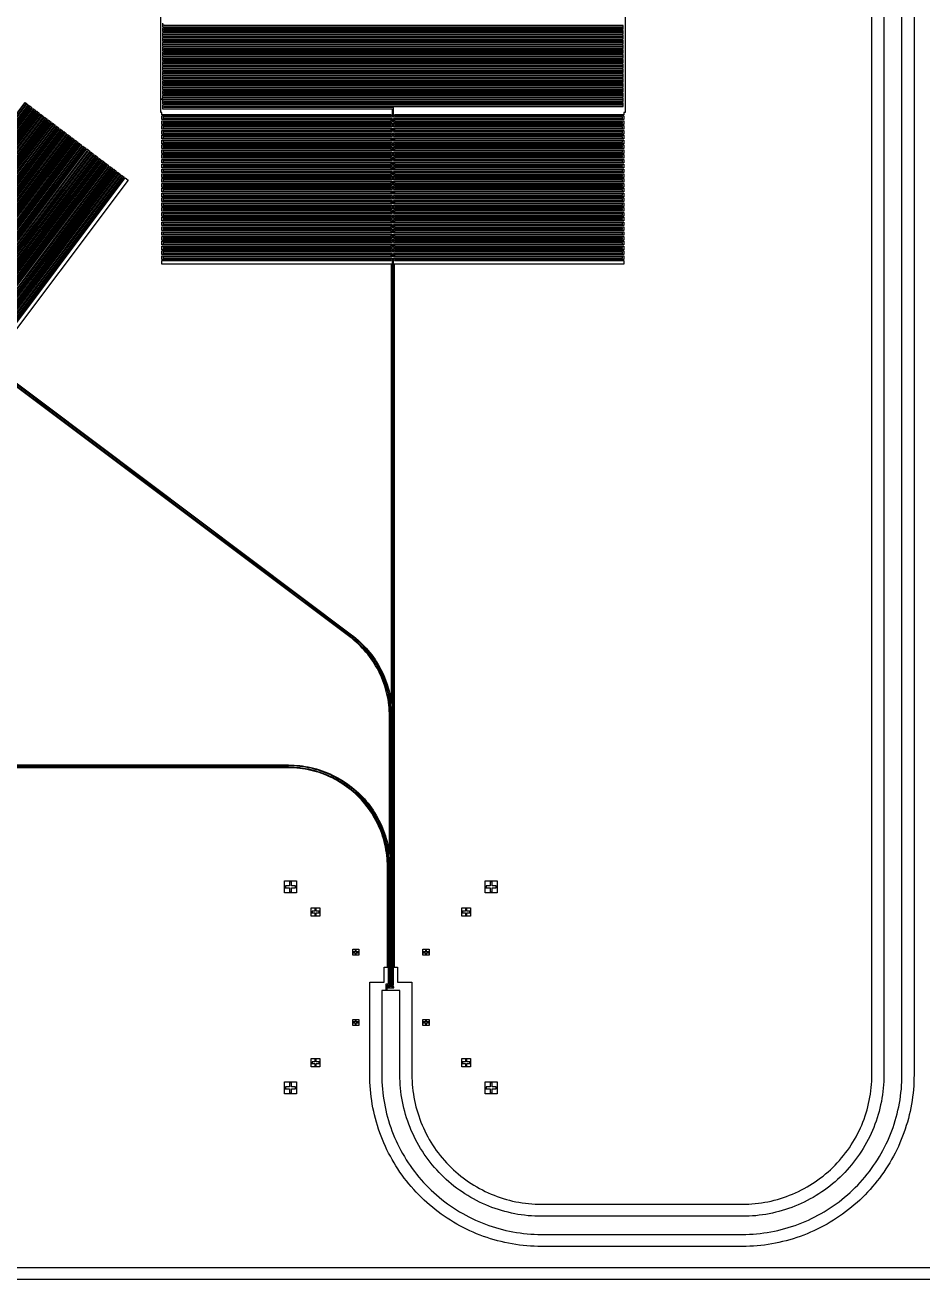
# Model space of a CAD drawing. Extents: x -2500 to 2500, y -2500 to 2500.
# Drawn here: x -914 to -21, y 16 to 1258 of the extents above; entities that cross this region are included whole.
import ezdxf

# ---------------------------------------------------------------- set-up
doc = ezdxf.new("R2010")
doc.units = 0
doc.layers.add('L0D0', color=1, linetype='CONTINUOUS')

msp = doc.modelspace()

# ---------------------------------------------------------------- linework, layer by layer
at = {"layer": 'L0D0'}
for points in [[(-29, 1650), (-29, 213), (-29.04, 209.321), (-29.158, 205.643), (-29.356, 201.969), (-29.633, 198.3), (-29.989, 194.638), (-30.423, 190.984), (-30.936, 187.341), (-31.527, 183.709), (-32.197, 180.091), (-32.944, 176.488), (-33.768, 172.902), (-34.669, 169.335), (-35.647, 165.787), (-36.701, 162.262), (-37.83, 158.76), (-39.035, 155.284), (-40.314, 151.834), (-41.667, 148.412), (-43.093, 145.02), (-44.592, 141.66), (-46.163, 138.333), (-47.805, 135.04), (-49.518, 131.783), (-51.3, 128.564), (-53.151, 125.384), (-55.071, 122.245), (-57.057, 119.148), (-59.109, 116.094), (-61.227, 113.085), (-63.409, 110.122), (-65.654, 107.207), (-67.961, 104.341), (-70.33, 101.525), (-72.758, 98.761), (-75.246, 96.05), (-77.791, 93.393), (-80.393, 90.791), (-83.05, 88.246), (-85.761, 85.758), (-88.525, 83.33), (-91.341, 80.961), (-94.207, 78.654), (-97.122, 76.409), (-100.085, 74.227), (-103.094, 72.109), (-106.148, 70.057), (-109.245, 68.071), (-112.384, 66.151), (-115.564, 64.3), (-118.783, 62.518), (-122.04, 60.805), (-125.333, 59.163), (-128.66, 57.592), (-132.02, 56.093), (-135.412, 54.667), (-138.834, 53.314), (-142.284, 52.035), (-145.76, 50.83), (-149.262, 49.701), (-152.787, 48.647), (-156.335, 47.669), (-159.902, 46.768), (-163.488, 45.944), (-167.091, 45.197), (-170.709, 44.527), (-174.341, 43.936), (-177.984, 43.423), (-181.638, 42.989), (-185.3, 42.633), (-188.969, 42.356), (-192.643, 42.158), (-196.321, 42.04), (-200, 42), (-400, 42), (-403.679, 42.04), (-407.357, 42.158), (-411.031, 42.356), (-414.7, 42.633), (-418.362, 42.989), (-422.016, 43.423), (-425.659, 43.936), (-429.291, 44.527), (-432.909, 45.197), (-436.512, 45.944), (-440.098, 46.768), (-443.665, 47.669), (-447.213, 48.647), (-450.738, 49.701), (-454.24, 50.83), (-457.716, 52.035), (-461.166, 53.314), (-464.588, 54.667), (-467.98, 56.093), (-471.34, 57.592), (-474.667, 59.163), (-477.96, 60.805), (-481.217, 62.518), (-484.436, 64.3), (-487.616, 66.151), (-490.755, 68.071), (-493.852, 70.057), (-496.906, 72.109), (-499.915, 74.227), (-502.878, 76.409), (-505.793, 78.654), (-508.659, 80.961), (-511.475, 83.33), (-514.239, 85.758), (-516.95, 88.246), (-519.607, 90.791), (-522.209, 93.393), (-524.754, 96.05), (-527.242, 98.761), (-529.67, 101.525), (-532.039, 104.341), (-534.346, 107.207), (-536.591, 110.122), (-538.773, 113.085), (-540.891, 116.094), (-542.943, 119.148), (-544.929, 122.245), (-546.849, 125.384), (-548.7, 128.564), (-550.482, 131.783), (-552.195, 135.04), (-553.837, 138.333), (-555.408, 141.66), (-556.907, 145.02), (-558.333, 148.412), (-559.686, 151.834), (-560.965, 155.284), (-562.17, 158.76), (-563.299, 162.262), (-564.353, 165.787), (-565.331, 169.335), (-566.232, 172.902), (-567.056, 176.488), (-567.803, 180.091), (-568.473, 183.709), (-569.064, 187.341), (-569.577, 190.984), (-570.011, 194.638), (-570.367, 198.3), (-570.644, 201.969), (-570.842, 205.643), (-570.96, 209.321), (-571, 213), (-571, 305), (-556.6, 305), (-556.6, 320), (-553.4, 320), (-553.4, 420), (-553.44, 422.816), (-553.561, 425.629), (-553.762, 428.438), (-554.043, 431.24), (-554.404, 434.032), (-554.844, 436.813), (-555.364, 439.581), (-555.962, 442.333), (-556.639, 445.066), (-557.394, 447.779), (-558.226, 450.469), (-559.134, 453.134), (-560.118, 455.773), (-561.177, 458.382), (-562.31, 460.96), (-563.517, 463.504), (-564.795, 466.013), (-566.144, 468.485), (-567.564, 470.917), (-569.052, 473.307), (-570.608, 475.654), (-572.231, 477.956), (-573.918, 480.21), (-575.67, 482.415), (-577.483, 484.569), (-579.357, 486.671), (-581.291, 488.718), (-583.282, 490.709), (-585.329, 492.643), (-587.431, 494.517), (-589.585, 496.33), (-591.79, 498.082), (-594.044, 499.769), (-596.346, 501.392), (-598.693, 502.948), (-601.083, 504.436), (-603.515, 505.856), (-605.987, 507.205), (-608.496, 508.483), (-611.04, 509.69), (-613.618, 510.823), (-616.227, 511.882), (-618.866, 512.866), (-621.531, 513.774), (-624.221, 514.606), (-626.934, 515.361), (-629.667, 516.038), (-632.419, 516.636), (-635.187, 517.156), (-637.968, 517.596), (-640.76, 517.957), (-643.562, 518.238), (-646.371, 518.439), (-649.184, 518.56), (-652, 518.6), (-1152, 518.6)], [(-59, 1650), (-59, 213), (-59.04, 209.645), (-59.16, 206.291), (-59.359, 202.941), (-59.638, 199.597), (-59.997, 196.261), (-60.435, 192.934), (-60.952, 189.618), (-61.548, 186.316), (-62.222, 183.028), (-62.975, 179.758), (-63.804, 176.507), (-64.711, 173.276), (-65.695, 170.067), (-66.755, 166.883), (-67.89, 163.726), (-69.1, 160.596), (-70.384, 157.495), (-71.742, 154.426), (-73.172, 151.391), (-74.674, 148.39), (-76.247, 145.426), (-77.89, 142.5), (-79.603, 139.614), (-81.383, 136.77), (-83.231, 133.968), (-85.145, 131.212), (-87.124, 128.502), (-89.167, 125.84), (-91.272, 123.227), (-93.439, 120.665), (-95.667, 118.155), (-97.954, 115.699), (-100.298, 113.298), (-102.699, 110.954), (-105.155, 108.667), (-107.665, 106.439), (-110.227, 104.272), (-112.84, 102.167), (-115.502, 100.124), (-118.212, 98.145), (-120.968, 96.231), (-123.77, 94.383), (-126.614, 92.603), (-129.5, 90.89), (-132.426, 89.247), (-135.39, 87.674), (-138.391, 86.172), (-141.426, 84.742), (-144.495, 83.384), (-147.596, 82.1), (-150.726, 80.89), (-153.883, 79.755), (-157.067, 78.695), (-160.276, 77.711), (-163.507, 76.804), (-166.758, 75.975), (-170.028, 75.222), (-173.316, 74.548), (-176.618, 73.952), (-179.934, 73.435), (-183.261, 72.997), (-186.597, 72.638), (-189.941, 72.359), (-193.291, 72.16), (-196.645, 72.04), (-200, 72), (-400, 72), (-403.355, 72.04), (-406.709, 72.16), (-410.059, 72.359), (-413.403, 72.638), (-416.739, 72.997), (-420.066, 73.435), (-423.382, 73.952), (-426.684, 74.548), (-429.972, 75.222), (-433.242, 75.975), (-436.493, 76.804), (-439.724, 77.711), (-442.933, 78.695), (-446.117, 79.755), (-449.274, 80.89), (-452.404, 82.1), (-455.505, 83.384), (-458.574, 84.742), (-461.609, 86.172), (-464.61, 87.674), (-467.574, 89.247), (-470.5, 90.89), (-473.386, 92.603), (-476.23, 94.383), (-479.032, 96.231), (-481.788, 98.145), (-484.498, 100.124), (-487.16, 102.167), (-489.773, 104.272), (-492.335, 106.439), (-494.845, 108.667), (-497.301, 110.954), (-499.702, 113.298), (-502.046, 115.699), (-504.333, 118.155), (-506.561, 120.665), (-508.728, 123.227), (-510.833, 125.84), (-512.876, 128.502), (-514.855, 131.212), (-516.769, 133.968), (-518.617, 136.77), (-520.397, 139.614), (-522.11, 142.5), (-523.753, 145.426), (-525.326, 148.39), (-526.828, 151.391), (-528.258, 154.426), (-529.616, 157.495), (-530.9, 160.596), (-532.11, 163.726), (-533.245, 166.883), (-534.305, 170.067), (-535.289, 173.276), (-536.196, 176.507), (-537.025, 179.758), (-537.778, 183.028), (-538.452, 186.316), (-539.048, 189.618), (-539.565, 192.934), (-540.003, 196.261), (-540.362, 199.597), (-540.641, 202.941), (-540.84, 206.291), (-540.96, 209.645), (-541, 213), (-541, 297), (-559, 297), (-559, 213), (-558.96, 209.432), (-558.84, 205.866), (-558.64, 202.304), (-558.36, 198.747), (-558, 195.198), (-557.561, 191.657), (-557.042, 188.127), (-556.445, 184.609), (-555.768, 181.106), (-555.014, 177.619), (-554.181, 174.15), (-553.27, 170.7), (-552.282, 167.272), (-551.218, 163.866), (-550.077, 160.486), (-548.861, 157.131), (-547.57, 153.805), (-546.205, 150.509), (-544.766, 147.244), (-543.254, 144.012), (-541.67, 140.816), (-540.015, 137.655), (-538.289, 134.532), (-536.493, 131.449), (-534.629, 128.407), (-532.697, 125.407), (-530.698, 122.452), (-528.634, 119.542), (-526.504, 116.679), (-524.311, 113.865), (-522.056, 111.101), (-519.738, 108.388), (-517.361, 105.727), (-514.924, 103.121), (-512.43, 100.57), (-509.879, 98.076), (-507.273, 95.639), (-504.612, 93.262), (-501.899, 90.944), (-499.135, 88.689), (-496.321, 86.496), (-493.458, 84.366), (-490.548, 82.302), (-487.593, 80.303), (-484.593, 78.371), (-481.551, 76.507), (-478.468, 74.711), (-475.345, 72.985), (-472.184, 71.33), (-468.988, 69.746), (-465.756, 68.234), (-462.491, 66.795), (-459.195, 65.43), (-455.869, 64.139), (-452.514, 62.923), (-449.134, 61.782), (-445.728, 60.718), (-442.3, 59.73), (-438.85, 58.819), (-435.381, 57.986), (-431.894, 57.232), (-428.391, 56.555), (-424.873, 55.958), (-421.343, 55.439), (-417.802, 55), (-414.253, 54.64), (-410.696, 54.36), (-407.134, 54.16), (-403.568, 54.04), (-400, 54), (-200, 54), (-196.432, 54.04), (-192.866, 54.16), (-189.304, 54.36), (-185.747, 54.64), (-182.198, 55), (-178.657, 55.439), (-175.127, 55.958), (-171.609, 56.555), (-168.106, 57.232), (-164.619, 57.986), (-161.15, 58.819), (-157.7, 59.73), (-154.272, 60.718), (-150.866, 61.782), (-147.486, 62.923), (-144.131, 64.139), (-140.805, 65.43), (-137.509, 66.795), (-134.244, 68.234), (-131.012, 69.746), (-127.816, 71.33), (-124.655, 72.985), (-121.532, 74.711), (-118.449, 76.507), (-115.407, 78.371), (-112.407, 80.303), (-109.452, 82.302), (-106.542, 84.366), (-103.679, 86.496), (-100.865, 88.689), (-98.101, 90.944), (-95.388, 93.262), (-92.727, 95.639), (-90.121, 98.076), (-87.57, 100.57), (-85.076, 103.121), (-82.639, 105.727), (-80.262, 108.388), (-77.944, 111.101), (-75.689, 113.865), (-73.496, 116.679), (-71.366, 119.542), (-69.302, 122.452), (-67.303, 125.407), (-65.371, 128.407), (-63.507, 131.449), (-61.711, 134.532), (-59.985, 137.655), (-58.33, 140.816), (-56.746, 144.012), (-55.234, 147.244), (-53.795, 150.509), (-52.43, 153.805), (-51.139, 157.131), (-49.923, 160.486), (-48.782, 163.866), (-47.718, 167.272), (-46.73, 170.7), (-45.819, 174.15), (-44.986, 177.619), (-44.232, 181.106), (-43.555, 184.609), (-42.958, 188.127), (-42.439, 191.657), (-42, 195.198), (-41.64, 198.747), (-41.36, 202.304), (-41.16, 205.866), (-41.04, 209.432), (-41, 213), (-41, 1650)], [(-316.8, 1370.4), (-316.8, 1171.2), (-318, 1171.2), (-318, 1168.8), (-546.2, 1168.8), (-546.2, 1167.6), (-318, 1167.6), (-318, 1164), (-546.2, 1164), (-546.2, 1162.8), (-318, 1162.8), (-318, 1159.2), (-546.2, 1159.2), (-546.2, 1158), (-318, 1158), (-318, 1154.4), (-546.2, 1154.4), (-546.2, 1153.2), (-318, 1153.2), (-318, 1149.6), (-546.2, 1149.6), (-546.2, 1148.4), (-318, 1148.4), (-318, 1144.8), (-546.2, 1144.8), (-546.2, 1143.6), (-318, 1143.6), (-318, 1140), (-546.2, 1140), (-546.2, 1138.8), (-318, 1138.8), (-318, 1135.2), (-546.2, 1135.2), (-546.2, 1134), (-318, 1134), (-318, 1130.4), (-546.2, 1130.4), (-546.2, 1129.2), (-318, 1129.2), (-318, 1125.6), (-546.2, 1125.6), (-546.2, 1124.4), (-318, 1124.4), (-318, 1120.8), (-546.2, 1120.8), (-546.2, 1119.6), (-318, 1119.6), (-318, 1116), (-546.2, 1116), (-546.2, 1114.8), (-318, 1114.8), (-318, 1111.2), (-546.2, 1111.2), (-546.2, 1110), (-318, 1110), (-318, 1106.4), (-546.2, 1106.4), (-546.2, 1105.2), (-318, 1105.2), (-318, 1101.6), (-546.2, 1101.6), (-546.2, 1100.4), (-318, 1100.4), (-318, 1096.8), (-546.2, 1096.8), (-546.2, 1095.6), (-318, 1095.6), (-318, 1092), (-546.2, 1092), (-546.2, 1090.8), (-318, 1090.8), (-318, 1087.2), (-546.2, 1087.2), (-546.2, 1086), (-318, 1086), (-318, 1082.4), (-546.2, 1082.4), (-546.2, 1081.2), (-318, 1081.2), (-318, 1077.6), (-546.2, 1077.6), (-546.2, 1076.4), (-318, 1076.4), (-318, 1072.8), (-546.2, 1072.8), (-546.2, 1071.6), (-318, 1071.6), (-318, 1068), (-546.2, 1068), (-546.2, 1066.8), (-318, 1066.8), (-318, 1063.2), (-546.2, 1063.2), (-546.2, 1062), (-318, 1062), (-318, 1058.4), (-546.2, 1058.4), (-546.2, 1057.2), (-318, 1057.2), (-318, 1053.6), (-546.2, 1053.6), (-546.2, 1052.4), (-318, 1052.4), (-318, 1048.8), (-546.2, 1048.8), (-546.2, 1047.6), (-318, 1047.6), (-318, 1044), (-546.2, 1044), (-546.2, 1042.8), (-318, 1042.8), (-318, 1039.2), (-546.2, 1039.2), (-546.2, 1038), (-318, 1038), (-318, 1034.4), (-546.2, 1034.4), (-546.2, 1033.2), (-318, 1033.2), (-318, 1029.6), (-546.2, 1029.6), (-546.2, 1028.4), (-318, 1028.4), (-318, 1024.8), (-546.2, 1024.8), (-546.2, 1023.6), (-318, 1023.6), (-318, 1020), (-546.6, 1020), (-546.6, 320), (-543.4, 320), (-543.4, 305), (-529, 305), (-529, 213), (-528.96, 209.784), (-528.84, 206.57), (-528.639, 203.36), (-528.359, 200.156), (-527.999, 196.96), (-527.559, 193.774), (-527.04, 190.599), (-526.442, 187.439), (-525.766, 184.295), (-525.011, 181.168), (-524.179, 178.062), (-523.269, 174.977), (-522.283, 171.915), (-521.22, 168.879), (-520.083, 165.871), (-518.87, 162.892), (-517.584, 159.944), (-516.225, 157.029), (-514.793, 154.149), (-513.291, 151.305), (-511.717, 148.5), (-510.075, 145.735), (-508.363, 143.012), (-506.585, 140.332), (-504.74, 137.697), (-502.83, 135.109), (-500.856, 132.57), (-498.82, 130.08), (-496.722, 127.643), (-494.564, 125.258), (-492.347, 122.927), (-490.073, 120.653), (-487.742, 118.436), (-485.357, 116.278), (-482.92, 114.18), (-480.43, 112.144), (-477.891, 110.17), (-475.303, 108.26), (-472.668, 106.415), (-469.988, 104.637), (-467.265, 102.925), (-464.5, 101.283), (-461.695, 99.709), (-458.851, 98.207), (-455.971, 96.775), (-453.056, 95.416), (-450.108, 94.13), (-447.129, 92.917), (-444.121, 91.78), (-441.085, 90.717), (-438.023, 89.731), (-434.938, 88.821), (-431.832, 87.989), (-428.705, 87.234), (-425.561, 86.558), (-422.401, 85.96), (-419.226, 85.441), (-416.04, 85.001), (-412.844, 84.641), (-409.64, 84.361), (-406.43, 84.16), (-403.216, 84.04), (-400, 84), (-200, 84), (-196.784, 84.04), (-193.57, 84.16), (-190.36, 84.361), (-187.156, 84.641), (-183.96, 85.001), (-180.774, 85.441), (-177.599, 85.96), (-174.439, 86.558), (-171.295, 87.234), (-168.168, 87.989), (-165.062, 88.821), (-161.977, 89.731), (-158.915, 90.717), (-155.879, 91.78), (-152.871, 92.917), (-149.892, 94.13), (-146.944, 95.416), (-144.029, 96.775), (-141.149, 98.207), (-138.305, 99.709), (-135.5, 101.283), (-132.735, 102.925), (-130.012, 104.637), (-127.332, 106.415), (-124.697, 108.26), (-122.109, 110.17), (-119.57, 112.144), (-117.08, 114.18), (-114.643, 116.278), (-112.258, 118.436), (-109.927, 120.653), (-107.653, 122.927), (-105.436, 125.258), (-103.278, 127.643), (-101.18, 130.08), (-99.144, 132.57), (-97.17, 135.109), (-95.26, 137.697), (-93.415, 140.332), (-91.637, 143.012), (-89.925, 145.735), (-88.283, 148.5), (-86.709, 151.305), (-85.207, 154.149), (-83.775, 157.029), (-82.416, 159.944), (-81.13, 162.892), (-79.917, 165.871), (-78.78, 168.879), (-77.717, 171.915), (-76.731, 174.977), (-75.821, 178.062), (-74.989, 181.168), (-74.234, 184.295), (-73.558, 187.439), (-72.96, 190.599), (-72.441, 193.774), (-72.001, 196.96), (-71.641, 200.156), (-71.361, 203.36), (-71.16, 206.57), (-71.04, 209.784), (-71, 213), (-71, 1650)], [(-777.4, 1260), (-777.4, 1256.4), (-319.8, 1256.4), (-319.8, 1255.2), (-777.4, 1255.2), (-777.4, 1251.6), (-319.8, 1251.6), (-319.8, 1250.4), (-777.4, 1250.4), (-777.4, 1246.8), (-319.8, 1246.8), (-319.8, 1245.6), (-777.4, 1245.6), (-777.4, 1242), (-319.8, 1242), (-319.8, 1240.8), (-777.4, 1240.8), (-777.4, 1237.2), (-319.8, 1237.2), (-319.8, 1236), (-777.4, 1236), (-777.4, 1232.4), (-319.8, 1232.4), (-319.8, 1231.2), (-777.4, 1231.2), (-777.4, 1227.6), (-319.8, 1227.6), (-319.8, 1226.4), (-777.4, 1226.4), (-777.4, 1222.8), (-319.8, 1222.8), (-319.8, 1221.6), (-777.4, 1221.6), (-777.4, 1218), (-319.8, 1218), (-319.8, 1216.8), (-777.4, 1216.8), (-777.4, 1213.2), (-319.8, 1213.2), (-319.8, 1212), (-777.4, 1212), (-777.4, 1208.4), (-319.8, 1208.4), (-319.8, 1207.2), (-777.4, 1207.2), (-777.4, 1203.6), (-319.8, 1203.6), (-319.8, 1202.4), (-777.4, 1202.4), (-777.4, 1198.8), (-319.8, 1198.8), (-319.8, 1197.6), (-777.4, 1197.6), (-777.4, 1194), (-319.8, 1194), (-319.8, 1192.8), (-777.4, 1192.8), (-777.4, 1189.2), (-319.8, 1189.2), (-319.8, 1188), (-777.4, 1188), (-777.4, 1184.4), (-779.2, 1184.4), (-779.2, 1370.4)], [(-951.792, 923.604), (-814.458, 1105.852), (-811.583, 1103.686), (-949.157, 921.118), (-589.16, 651.12), (-586.905, 649.379), (-584.7, 647.575), (-582.546, 645.709), (-580.445, 643.784), (-578.4, 641.801), (-576.411, 639.761), (-574.48, 637.666), (-572.608, 635.517), (-570.798, 633.317), (-569.05, 631.067), (-567.367, 628.768), (-565.748, 626.423), (-564.196, 624.034), (-562.712, 621.602), (-561.296, 619.129), (-559.951, 616.617), (-558.677, 614.069), (-557.475, 611.486), (-556.346, 608.87), (-555.291, 606.223), (-554.31, 603.548), (-553.406, 600.846), (-552.577, 598.12), (-551.825, 595.371), (-551.151, 592.603), (-550.555, 589.817), (-550.038, 587.015), (-549.599, 584.2), (-549.4, 582.633), (-549.4, 1020), (-778, 1020), (-778, 1023.6), (-549.8, 1023.6), (-549.8, 1024.8), (-778, 1024.8), (-778, 1028.4), (-549.8, 1028.4), (-549.8, 1029.6), (-778, 1029.6), (-778, 1033.2), (-549.8, 1033.2), (-549.8, 1034.4), (-778, 1034.4), (-778, 1038), (-549.8, 1038), (-549.8, 1039.2), (-778, 1039.2), (-778, 1042.8), (-549.8, 1042.8), (-549.8, 1044), (-778, 1044), (-778, 1047.6), (-549.8, 1047.6), (-549.8, 1048.8), (-778, 1048.8), (-778, 1052.4), (-549.8, 1052.4), (-549.8, 1053.6), (-778, 1053.6), (-778, 1057.2), (-549.8, 1057.2), (-549.8, 1058.4), (-778, 1058.4), (-778, 1062), (-549.8, 1062), (-549.8, 1063.2), (-778, 1063.2), (-778, 1066.8), (-549.8, 1066.8), (-549.8, 1068), (-778, 1068), (-778, 1071.6), (-549.8, 1071.6), (-549.8, 1072.8), (-778, 1072.8), (-778, 1076.4), (-549.8, 1076.4), (-549.8, 1077.6), (-778, 1077.6), (-778, 1081.2), (-549.8, 1081.2), (-549.8, 1082.4), (-778, 1082.4), (-778, 1086), (-549.8, 1086), (-549.8, 1087.2), (-778, 1087.2), (-778, 1090.8), (-549.8, 1090.8), (-549.8, 1092), (-778, 1092), (-778, 1095.6), (-549.8, 1095.6), (-549.8, 1096.8), (-778, 1096.8), (-778, 1100.4), (-549.8, 1100.4), (-549.8, 1101.6), (-778, 1101.6), (-778, 1105.2), (-549.8, 1105.2), (-549.8, 1106.4), (-778, 1106.4), (-778, 1110), (-549.8, 1110), (-549.8, 1111.2), (-778, 1111.2), (-778, 1114.8), (-549.8, 1114.8), (-549.8, 1116), (-778, 1116), (-778, 1119.6), (-549.8, 1119.6), (-549.8, 1120.8), (-778, 1120.8), (-778, 1124.4), (-549.8, 1124.4), (-549.8, 1125.6), (-778, 1125.6), (-778, 1129.2), (-549.8, 1129.2), (-549.8, 1130.4), (-778, 1130.4), (-778, 1134), (-549.8, 1134), (-549.8, 1135.2), (-778, 1135.2), (-778, 1138.8), (-549.8, 1138.8), (-549.8, 1140), (-778, 1140), (-778, 1143.6), (-549.8, 1143.6), (-549.8, 1144.8), (-778, 1144.8), (-778, 1148.4), (-549.8, 1148.4), (-549.8, 1149.6), (-778, 1149.6), (-778, 1153.2), (-549.8, 1153.2), (-549.8, 1154.4), (-778, 1154.4), (-778, 1158), (-549.8, 1158), (-549.8, 1159.2), (-778, 1159.2), (-778, 1162.8), (-549.8, 1162.8), (-549.8, 1164), (-778, 1164), (-778, 1167.6), (-549.8, 1167.6), (-549.8, 1168.8), (-778, 1168.8), (-778, 1171.2), (-779.2, 1171.2), (-779.2, 1184.4), (-777.4, 1184.4), (-319.8, 1184.4), (-319.8, 1183.2), (-777.4, 1183.2), (-777.4, 1179.6), (-319.8, 1179.6), (-319.8, 1178.4), (-777.4, 1178.4), (-777.4, 1174.8), (-548.6, 1174.8), (-548.6, 1166.4), (-776.8, 1166.4), (-776.8, 1165.2), (-548.6, 1165.2), (-548.6, 1161.6), (-776.8, 1161.6), (-776.8, 1160.4), (-548.6, 1160.4), (-548.6, 1156.8), (-776.8, 1156.8), (-776.8, 1155.6), (-548.6, 1155.6), (-548.6, 1152), (-776.8, 1152), (-776.8, 1150.8), (-548.6, 1150.8), (-548.6, 1147.2), (-776.8, 1147.2), (-776.8, 1146), (-548.6, 1146), (-548.6, 1142.4), (-776.8, 1142.4), (-776.8, 1141.2), (-548.6, 1141.2), (-548.6, 1137.6), (-776.8, 1137.6), (-776.8, 1136.4), (-548.6, 1136.4), (-548.6, 1132.8), (-776.8, 1132.8), (-776.8, 1131.6), (-548.6, 1131.6), (-548.6, 1128), (-776.8, 1128), (-776.8, 1126.8), (-548.6, 1126.8), (-548.6, 1123.2), (-776.8, 1123.2), (-776.8, 1122), (-548.6, 1122), (-548.6, 1118.4), (-776.8, 1118.4), (-776.8, 1117.2), (-548.6, 1117.2), (-548.6, 1113.6), (-776.8, 1113.6), (-776.8, 1112.4), (-548.6, 1112.4), (-548.6, 1108.8), (-776.8, 1108.8), (-776.8, 1107.6), (-548.6, 1107.6), (-548.6, 1104), (-776.8, 1104), (-776.8, 1102.8), (-548.6, 1102.8), (-548.6, 1099.2), (-776.8, 1099.2), (-776.8, 1098), (-548.6, 1098), (-548.6, 1094.4), (-776.8, 1094.4), (-776.8, 1093.2), (-548.6, 1093.2), (-548.6, 1089.6), (-776.8, 1089.6), (-776.8, 1088.4), (-548.6, 1088.4), (-548.6, 1084.8), (-776.8, 1084.8), (-776.8, 1083.6), (-548.6, 1083.6), (-548.6, 1080), (-776.8, 1080), (-776.8, 1078.8), (-548.6, 1078.8), (-548.6, 1075.2), (-776.8, 1075.2), (-776.8, 1074), (-548.6, 1074), (-548.6, 1070.4), (-776.8, 1070.4), (-776.8, 1069.2), (-548.6, 1069.2), (-548.6, 1065.6), (-776.8, 1065.6), (-776.8, 1064.4), (-548.6, 1064.4), (-548.6, 1060.8), (-776.8, 1060.8), (-776.8, 1059.6), (-548.6, 1059.6), (-548.6, 1056), (-776.8, 1056), (-776.8, 1054.8), (-548.6, 1054.8), (-548.6, 1051.2), (-776.8, 1051.2), (-776.8, 1050), (-548.6, 1050), (-548.6, 1046.4), (-776.8, 1046.4), (-776.8, 1045.2), (-548.6, 1045.2), (-548.6, 1041.6), (-776.8, 1041.6), (-776.8, 1040.4), (-548.6, 1040.4), (-548.6, 1036.8), (-776.8, 1036.8), (-776.8, 1035.6), (-548.6, 1035.6), (-548.6, 1032), (-776.8, 1032), (-776.8, 1030.8), (-548.6, 1030.8), (-548.6, 1027.2), (-776.8, 1027.2), (-776.8, 1026), (-548.6, 1026), (-548.6, 302), (-547.4, 302), (-547.4, 1026), (-319.2, 1026), (-319.2, 1027.2), (-547.4, 1027.2), (-547.4, 1030.8), (-319.2, 1030.8), (-319.2, 1032), (-547.4, 1032), (-547.4, 1035.6), (-319.2, 1035.6), (-319.2, 1036.8), (-547.4, 1036.8), (-547.4, 1040.4), (-319.2, 1040.4), (-319.2, 1041.6), (-547.4, 1041.6), (-547.4, 1045.2), (-319.2, 1045.2), (-319.2, 1046.4), (-547.4, 1046.4), (-547.4, 1050), (-319.2, 1050), (-319.2, 1051.2), (-547.4, 1051.2), (-547.4, 1054.8), (-319.2, 1054.8), (-319.2, 1056), (-547.4, 1056), (-547.4, 1059.6), (-319.2, 1059.6), (-319.2, 1060.8), (-547.4, 1060.8), (-547.4, 1064.4), (-319.2, 1064.4), (-319.2, 1065.6), (-547.4, 1065.6), (-547.4, 1069.2), (-319.2, 1069.2), (-319.2, 1070.4), (-547.4, 1070.4), (-547.4, 1074), (-319.2, 1074), (-319.2, 1075.2), (-547.4, 1075.2), (-547.4, 1078.8), (-319.2, 1078.8), (-319.2, 1080), (-547.4, 1080), (-547.4, 1083.6), (-319.2, 1083.6), (-319.2, 1084.8), (-547.4, 1084.8), (-547.4, 1088.4), (-319.2, 1088.4), (-319.2, 1089.6), (-547.4, 1089.6), (-547.4, 1093.2), (-319.2, 1093.2), (-319.2, 1094.4), (-547.4, 1094.4), (-547.4, 1098), (-319.2, 1098), (-319.2, 1099.2), (-547.4, 1099.2), (-547.4, 1102.8), (-319.2, 1102.8), (-319.2, 1104), (-547.4, 1104), (-547.4, 1107.6), (-319.2, 1107.6), (-319.2, 1108.8), (-547.4, 1108.8), (-547.4, 1112.4), (-319.2, 1112.4), (-319.2, 1113.6), (-547.4, 1113.6), (-547.4, 1117.2), (-319.2, 1117.2), (-319.2, 1118.4), (-547.4, 1118.4), (-547.4, 1122), (-319.2, 1122), (-319.2, 1123.2), (-547.4, 1123.2), (-547.4, 1126.8), (-319.2, 1126.8), (-319.2, 1128), (-547.4, 1128), (-547.4, 1131.6), (-319.2, 1131.6), (-319.2, 1132.8), (-547.4, 1132.8), (-547.4, 1136.4), (-319.2, 1136.4), (-319.2, 1137.6), (-547.4, 1137.6), (-547.4, 1141.2), (-319.2, 1141.2), (-319.2, 1142.4), (-547.4, 1142.4), (-547.4, 1146), (-319.2, 1146), (-319.2, 1147.2), (-547.4, 1147.2), (-547.4, 1150.8), (-319.2, 1150.8), (-319.2, 1152), (-547.4, 1152), (-547.4, 1155.6), (-319.2, 1155.6), (-319.2, 1156.8), (-547.4, 1156.8), (-547.4, 1160.4), (-319.2, 1160.4), (-319.2, 1161.6), (-547.4, 1161.6), (-547.4, 1165.2), (-319.2, 1165.2), (-319.2, 1166.4), (-547.4, 1166.4), (-547.4, 1176), (-776.2, 1176), (-776.2, 1177.2), (-318.6, 1177.2), (-318.6, 1180.8), (-776.2, 1180.8), (-776.2, 1182), (-318.6, 1182), (-318.6, 1185.6), (-776.2, 1185.6), (-776.2, 1186.8), (-318.6, 1186.8), (-318.6, 1190.4), (-776.2, 1190.4), (-776.2, 1191.6), (-318.6, 1191.6), (-318.6, 1195.2), (-776.2, 1195.2), (-776.2, 1196.4), (-318.6, 1196.4), (-318.6, 1200), (-776.2, 1200), (-776.2, 1201.2), (-318.6, 1201.2), (-318.6, 1204.8), (-776.2, 1204.8), (-776.2, 1206), (-318.6, 1206), (-318.6, 1209.6), (-776.2, 1209.6), (-776.2, 1210.8), (-318.6, 1210.8), (-318.6, 1214.4), (-776.2, 1214.4), (-776.2, 1215.6), (-318.6, 1215.6), (-318.6, 1219.2), (-776.2, 1219.2), (-776.2, 1220.4), (-318.6, 1220.4), (-318.6, 1224), (-776.2, 1224), (-776.2, 1225.2), (-318.6, 1225.2), (-318.6, 1228.8), (-776.2, 1228.8), (-776.2, 1230), (-318.6, 1230), (-318.6, 1233.6), (-776.2, 1233.6), (-776.2, 1234.8), (-318.6, 1234.8), (-318.6, 1238.4), (-776.2, 1238.4), (-776.2, 1239.6), (-318.6, 1239.6), (-318.6, 1243.2), (-776.2, 1243.2), (-776.2, 1244.4), (-318.6, 1244.4), (-318.6, 1248), (-776.2, 1248), (-776.2, 1249.2), (-318.6, 1249.2), (-318.6, 1252.8), (-776.2, 1252.8), (-776.2, 1254), (-318.6, 1254), (-318.6, 1257.6), (-776.2, 1257.6), (-776.2, 1258.8)], [(-1051.462, 998.71), (-914.127, 1180.959), (-911.252, 1178.792), (-1048.586, 996.544)], [(-1050.267, 996.308), (-912.933, 1178.556), (-913.891, 1179.278), (-1051.225, 997.03)], [(-1047.628, 995.822), (-910.294, 1178.07), (-907.419, 1175.904), (-1044.753, 993.655)], [(-1046.434, 993.419), (-909.099, 1175.667), (-910.058, 1176.39), (-1047.392, 994.141)], [(-1043.795, 992.933), (-906.46, 1175.181), (-903.585, 1173.015), (-1040.92, 990.766)], [(-1042.6, 990.53), (-905.266, 1172.779), (-906.224, 1173.501), (-1043.558, 991.252)], [(-1039.961, 990.044), (-902.627, 1172.293), (-899.752, 1170.126), (-1037.086, 987.878)], [(-1038.767, 987.641), (-901.432, 1169.89), (-902.391, 1170.612), (-1039.725, 988.364)], [(-1036.128, 987.155), (-898.794, 1169.404), (-895.918, 1167.237), (-1033.253, 984.989)], [(-1034.933, 984.753), (-897.599, 1167.001), (-898.557, 1167.723), (-1035.892, 985.475)], [(-1032.294, 984.267), (-894.96, 1166.515), (-892.085, 1164.349), (-1029.419, 982.1)], [(-1031.1, 981.864), (-893.766, 1164.113), (-894.724, 1164.835), (-1032.058, 982.586)], [(-1028.461, 981.378), (-891.127, 1163.627), (-888.252, 1161.46), (-1025.586, 979.211)], [(-1027.266, 978.975), (-889.932, 1161.224), (-890.89, 1161.946), (-1028.225, 979.697)], [(-1024.627, 978.489), (-887.293, 1160.738), (-884.418, 1158.571), (-1021.752, 976.323)], [(-1023.433, 976.087), (-886.099, 1158.335), (-887.057, 1159.057), (-1024.391, 976.809)], [(-1020.794, 975.601), (-883.46, 1157.849), (-880.585, 1155.683), (-1017.919, 973.434)], [(-1019.599, 973.198), (-882.265, 1155.446), (-883.224, 1156.169), (-1020.558, 973.92)], [(-1016.961, 972.712), (-879.626, 1154.96), (-876.751, 1152.794), (-1014.085, 970.545)], [(-1015.766, 970.309), (-878.432, 1152.558), (-879.39, 1153.28), (-1016.724, 971.031)], [(-1013.127, 969.823), (-875.793, 1152.072), (-872.918, 1149.905), (-1010.252, 967.657)], [(-1011.933, 967.42), (-874.598, 1149.669), (-875.557, 1150.391), (-1012.891, 968.143)], [(-1009.294, 966.934), (-871.959, 1149.183), (-869.084, 1147.016), (-1006.419, 964.768)], [(-1008.099, 964.532), (-870.765, 1146.78), (-871.723, 1147.502), (-1009.057, 965.254)], [(-1005.46, 964.046), (-868.126, 1146.294), (-865.251, 1144.128), (-1002.585, 961.879)], [(-1004.266, 961.643), (-866.931, 1143.892), (-867.89, 1144.614), (-1005.224, 962.365)], [(-1001.627, 961.157), (-864.293, 1143.406), (-861.417, 1141.239), (-998.752, 958.99)], [(-1000.432, 958.754), (-863.098, 1141.003), (-864.056, 1141.725), (-1001.391, 959.476)], [(-997.793, 958.268), (-860.459, 1140.517), (-857.584, 1138.35), (-994.918, 956.102)], [(-996.599, 955.866), (-859.265, 1138.114), (-860.223, 1138.836), (-997.557, 956.588)], [(-993.96, 955.38), (-856.626, 1137.628), (-853.751, 1135.462), (-991.085, 953.213)], [(-992.765, 952.977), (-855.431, 1135.225), (-856.389, 1135.948), (-993.724, 953.699)], [(-990.126, 952.491), (-852.792, 1134.739), (-849.917, 1132.573), (-987.251, 950.324)], [(-988.932, 950.088), (-851.598, 1132.337), (-852.556, 1133.059), (-989.89, 950.81)], [(-986.293, 949.602), (-848.959, 1131.851), (-846.084, 1129.684), (-983.418, 947.436)], [(-985.098, 947.199), (-847.764, 1129.448), (-848.723, 1130.17), (-986.057, 947.922)], [(-982.459, 946.713), (-845.125, 1128.962), (-842.25, 1126.796), (-979.584, 944.547)], [(-981.265, 944.311), (-843.931, 1126.559), (-844.889, 1127.281), (-982.223, 945.033)], [(-978.626, 943.825), (-841.292, 1126.073), (-838.417, 1123.907), (-975.751, 941.658)], [(-977.431, 941.422), (-840.097, 1123.671), (-841.056, 1124.393), (-978.39, 942.144)], [(-974.793, 940.936), (-837.458, 1123.185), (-834.583, 1121.018), (-971.917, 938.769)], [(-973.598, 938.533), (-836.264, 1120.782), (-837.222, 1121.504), (-974.556, 939.255)], [(-970.959, 938.047), (-833.625, 1120.296), (-830.75, 1118.129), (-968.084, 935.881)], [(-969.765, 935.645), (-832.43, 1117.893), (-833.389, 1118.615), (-970.723, 936.367)], [(-967.126, 935.159), (-829.791, 1117.407), (-826.916, 1115.241), (-964.251, 932.992)], [(-965.931, 932.756), (-828.597, 1115.004), (-829.555, 1115.727), (-966.889, 933.478)], [(-963.292, 932.27), (-825.958, 1114.518), (-823.083, 1112.352), (-960.417, 930.103)], [(-962.098, 929.867), (-824.763, 1112.116), (-825.722, 1112.838), (-963.056, 930.589)], [(-959.459, 929.381), (-822.125, 1111.63), (-819.249, 1109.463), (-956.584, 927.215)], [(-958.264, 926.978), (-820.93, 1109.227), (-821.888, 1109.949), (-959.223, 927.701)], [(-955.625, 926.492), (-818.291, 1108.741), (-815.416, 1106.575), (-952.75, 924.326)], [(-954.431, 924.09), (-817.097, 1106.338), (-818.055, 1107.061), (-955.389, 924.812)], [(-950.36, 919.52), (-590.36, 649.52), (-588.149, 647.813), (-585.988, 646.044), (-583.876, 644.216), (-581.817, 642.329), (-579.812, 640.385), (-577.862, 638.385), (-575.969, 636.331), (-574.135, 634.225), (-572.36, 632.068), (-570.647, 629.862), (-568.996, 627.609), (-567.41, 625.31), (-565.888, 622.968), (-564.433, 620.584), (-563.046, 618.16), (-561.727, 615.698), (-560.478, 613.2), (-559.3, 610.667), (-558.193, 608.103), (-557.159, 605.508), (-556.198, 602.886), (-555.311, 600.237), (-554.499, 597.565), (-553.762, 594.871), (-553.101, 592.157), (-552.517, 589.426), (-552.009, 586.679), (-551.579, 583.92), (-551.227, 581.149), (-550.953, 578.369), (-550.757, 575.583), (-550.639, 572.793), (-550.6, 570), (-550.6, 300.6), (-553, 300.6), (-553, 299.4), (-547, 299.4), (-547, 300.6), (-549.4, 300.6), (-549.4, 570), (-549.44, 572.826), (-549.559, 575.651), (-549.757, 578.47), (-550.035, 581.284), (-550.391, 584.088), (-550.826, 586.881), (-551.34, 589.661), (-551.931, 592.425), (-552.6, 595.171), (-553.346, 597.898), (-554.168, 600.603), (-555.065, 603.283), (-556.038, 605.937), (-557.085, 608.563), (-558.205, 611.158), (-559.397, 613.721), (-560.662, 616.249), (-561.996, 618.741), (-563.4, 621.195), (-564.873, 623.607), (-566.413, 625.978), (-568.019, 628.304), (-569.689, 630.585), (-571.423, 632.817), (-573.219, 635), (-575.075, 637.132), (-576.991, 639.21), (-578.965, 641.234), (-580.994, 643.202), (-583.078, 645.112), (-585.215, 646.963), (-587.403, 648.752), (-589.64, 650.48), (-949.639, 920.479)], [(-1152, 521.4), (-652, 521.4), (-649.156, 521.36), (-646.314, 521.24), (-643.477, 521.041), (-640.647, 520.762), (-637.825, 520.404), (-635.015, 519.967), (-632.218, 519.452), (-629.436, 518.858), (-626.673, 518.186), (-623.929, 517.437), (-621.207, 516.611), (-618.51, 515.71), (-615.839, 514.733), (-613.196, 513.681), (-610.584, 512.556), (-608.004, 511.358), (-605.459, 510.088), (-602.951, 508.748), (-600.481, 507.337), (-598.052, 505.858), (-595.665, 504.311), (-593.323, 502.698), (-591.026, 501.02), (-588.778, 499.278), (-586.58, 497.473), (-584.432, 495.608), (-582.339, 493.683), (-580.299, 491.701), (-578.317, 489.661), (-576.392, 487.568), (-574.527, 485.42), (-572.722, 483.222), (-570.98, 480.974), (-569.302, 478.677), (-567.689, 476.335), (-566.142, 473.948), (-564.663, 471.519), (-563.252, 469.049), (-561.912, 466.541), (-560.642, 463.996), (-559.444, 461.416), (-558.319, 458.804), (-557.267, 456.161), (-556.29, 453.49), (-555.389, 450.793), (-554.563, 448.071), (-553.814, 445.327), (-553.142, 442.564), (-552.548, 439.782), (-552.033, 436.985), (-551.596, 434.175), (-551.4, 432.633), (-551.4, 570), (-551.439, 572.77), (-551.556, 575.538), (-551.75, 578.302), (-552.022, 581.059), (-552.372, 583.808), (-552.798, 586.545), (-553.301, 589.27), (-553.881, 591.979), (-554.536, 594.671), (-555.267, 597.343), (-556.073, 599.994), (-556.953, 602.621), (-557.906, 605.223), (-558.932, 607.796), (-560.03, 610.34), (-561.199, 612.852), (-562.438, 615.33), (-563.746, 617.772), (-565.122, 620.177), (-566.565, 622.542), (-568.075, 624.865), (-569.648, 627.145), (-571.286, 629.38), (-572.985, 631.568), (-574.745, 633.708), (-576.565, 635.797), (-578.443, 637.834), (-580.377, 639.818), (-582.366, 641.747), (-584.408, 643.619), (-586.503, 645.432), (-588.647, 647.187), (-590.84, 648.88), (-950.84, 918.88)], [(-1158, 519.4), (-652, 519.4), (-649.162, 519.359), (-646.325, 519.238), (-643.494, 519.035), (-640.669, 518.752), (-637.854, 518.388), (-635.05, 517.944), (-632.26, 517.42), (-629.486, 516.817), (-626.731, 516.134), (-623.996, 515.374), (-621.284, 514.535), (-618.597, 513.619), (-615.937, 512.627), (-613.307, 511.56), (-610.708, 510.417), (-608.143, 509.201), (-605.613, 507.913), (-603.122, 506.552), (-600.67, 505.121), (-598.26, 503.621), (-595.894, 502.052), (-593.574, 500.416), (-591.302, 498.715), (-589.079, 496.95), (-586.907, 495.122), (-584.788, 493.232), (-582.724, 491.283), (-580.717, 489.276), (-578.768, 487.212), (-576.878, 485.093), (-575.05, 482.921), (-573.285, 480.698), (-571.584, 478.426), (-569.948, 476.106), (-568.379, 473.74), (-566.879, 471.33), (-565.448, 468.878), (-564.087, 466.387), (-562.799, 463.857), (-561.583, 461.292), (-560.44, 458.693), (-559.373, 456.063), (-558.381, 453.403), (-557.465, 450.716), (-556.626, 448.004), (-555.866, 445.269), (-555.183, 442.514), (-554.58, 439.74), (-554.056, 436.95), (-553.612, 434.146), (-553.248, 431.331), (-552.965, 428.506), (-552.762, 425.675), (-552.641, 422.838), (-552.6, 420), (-552.6, 303.2), (-555, 303.2), (-555, 297.9), (-553.8, 297.9), (-553.8, 302), (-551.4, 302), (-551.4, 420), (-551.44, 422.821), (-551.558, 425.641), (-551.756, 428.455), (-552.033, 431.264), (-552.388, 434.063), (-552.821, 436.851), (-553.333, 439.626), (-553.922, 442.386), (-554.589, 445.128), (-555.332, 447.85), (-556.151, 450.55), (-557.045, 453.226), (-558.015, 455.876), (-559.058, 458.498), (-560.174, 461.089), (-561.363, 463.649), (-562.622, 466.174), (-563.953, 468.662), (-565.352, 471.112), (-566.82, 473.522), (-568.354, 475.89), (-569.955, 478.214), (-571.62, 480.492), (-573.348, 482.723), (-575.138, 484.904), (-576.988, 487.034), (-578.898, 489.112), (-580.865, 491.135), (-582.888, 493.102), (-584.966, 495.012), (-587.096, 496.862), (-589.277, 498.652), (-591.508, 500.38), (-593.786, 502.045), (-596.11, 503.646), (-598.478, 505.18), (-600.888, 506.648), (-603.338, 508.047), (-605.826, 509.378), (-608.351, 510.637), (-610.911, 511.826), (-613.502, 512.942), (-616.124, 513.985), (-618.774, 514.955), (-621.45, 515.849), (-624.15, 516.668), (-626.872, 517.411), (-629.614, 518.078), (-632.374, 518.667), (-635.149, 519.179), (-637.937, 519.612), (-640.736, 519.967), (-643.545, 520.244), (-646.359, 520.442), (-649.179, 520.56), (-652, 520.6), (-1158, 520.6)], [(1750, 9), (-1750, 9), (-1850, 150), (-2150, 150), (-2150, -150), (-2200, -150), (-2200, 200), (-1850, 200), (-1750, 21), (1750, 21)]]:
    msp.add_lwpolyline(points, dxfattribs=at)
for points in [[(-656, 394), (-656, 399), (-655, 399), (-651, 399), (-651, 395), (-649, 395), (-649, 399), (-645, 399), (-645, 401), (-649, 401), (-649, 405), (-651, 405), (-651, 401), (-655, 401), (-655, 399), (-656, 399), (-656, 406), (-644, 406), (-644, 394)], [(-456, 394), (-456, 399), (-455, 399), (-451, 399), (-451, 395), (-449, 395), (-449, 399), (-445, 399), (-445, 401), (-449, 401), (-449, 405), (-451, 405), (-451, 401), (-455, 401), (-455, 399), (-456, 399), (-456, 406), (-444, 406), (-444, 394)], [(-629.2, 370.8), (-629.2, 374.3), (-628.5, 374.3), (-625.7, 374.3), (-625.7, 371.5), (-624.3, 371.5), (-624.3, 374.3), (-621.5, 374.3), (-621.5, 375.7), (-624.3, 375.7), (-624.3, 378.5), (-625.7, 378.5), (-625.7, 375.7), (-628.5, 375.7), (-628.5, 374.3), (-629.2, 374.3), (-629.2, 379.2), (-620.8, 379.2), (-620.8, 370.8)], [(-479.2, 370.8), (-479.2, 374.3), (-478.5, 374.3), (-475.7, 374.3), (-475.7, 371.5), (-474.3, 371.5), (-474.3, 374.3), (-471.5, 374.3), (-471.5, 375.7), (-474.3, 375.7), (-474.3, 378.5), (-475.7, 378.5), (-475.7, 375.7), (-478.5, 375.7), (-478.5, 374.3), (-479.2, 374.3), (-479.2, 379.2), (-470.8, 379.2), (-470.8, 370.8)], [(-588, 332), (-588, 334.5), (-587.5, 334.5), (-585.5, 334.5), (-585.5, 332.5), (-584.5, 332.5), (-584.5, 334.5), (-582.5, 334.5), (-582.5, 335.5), (-584.5, 335.5), (-584.5, 337.5), (-585.5, 337.5), (-585.5, 335.5), (-587.5, 335.5), (-587.5, 334.5), (-588, 334.5), (-588, 338), (-582, 338), (-582, 332)], [(-518, 332), (-518, 334.5), (-517.5, 334.5), (-515.5, 334.5), (-515.5, 332.5), (-514.5, 332.5), (-514.5, 334.5), (-512.5, 334.5), (-512.5, 335.5), (-514.5, 335.5), (-514.5, 337.5), (-515.5, 337.5), (-515.5, 335.5), (-517.5, 335.5), (-517.5, 334.5), (-518, 334.5), (-518, 338), (-512, 338), (-512, 332)], [(-588, 262), (-588, 264.5), (-587.5, 264.5), (-585.5, 264.5), (-585.5, 262.5), (-584.5, 262.5), (-584.5, 264.5), (-582.5, 264.5), (-582.5, 265.5), (-584.5, 265.5), (-584.5, 267.5), (-585.5, 267.5), (-585.5, 265.5), (-587.5, 265.5), (-587.5, 264.5), (-588, 264.5), (-588, 268), (-582, 268), (-582, 262)], [(-518, 262), (-518, 264.5), (-517.5, 264.5), (-515.5, 264.5), (-515.5, 262.5), (-514.5, 262.5), (-514.5, 264.5), (-512.5, 264.5), (-512.5, 265.5), (-514.5, 265.5), (-514.5, 267.5), (-515.5, 267.5), (-515.5, 265.5), (-517.5, 265.5), (-517.5, 264.5), (-518, 264.5), (-518, 268), (-512, 268), (-512, 262)], [(-629.2, 220.8), (-629.2, 224.3), (-628.5, 224.3), (-625.7, 224.3), (-625.7, 221.5), (-624.3, 221.5), (-624.3, 224.3), (-621.5, 224.3), (-621.5, 225.7), (-624.3, 225.7), (-624.3, 228.5), (-625.7, 228.5), (-625.7, 225.7), (-628.5, 225.7), (-628.5, 224.3), (-629.2, 224.3), (-629.2, 229.2), (-620.8, 229.2), (-620.8, 220.8)], [(-479.2, 220.8), (-479.2, 224.3), (-478.5, 224.3), (-475.7, 224.3), (-475.7, 221.5), (-474.3, 221.5), (-474.3, 224.3), (-471.5, 224.3), (-471.5, 225.7), (-474.3, 225.7), (-474.3, 228.5), (-475.7, 228.5), (-475.7, 225.7), (-478.5, 225.7), (-478.5, 224.3), (-479.2, 224.3), (-479.2, 229.2), (-470.8, 229.2), (-470.8, 220.8)], [(-656, 194), (-656, 199), (-655, 199), (-651, 199), (-651, 195), (-649, 195), (-649, 199), (-645, 199), (-645, 201), (-649, 201), (-649, 205), (-651, 205), (-651, 201), (-655, 201), (-655, 199), (-656, 199), (-656, 206), (-644, 206), (-644, 194)], [(-456, 194), (-456, 199), (-455, 199), (-451, 199), (-451, 195), (-449, 195), (-449, 199), (-445, 199), (-445, 201), (-449, 201), (-449, 205), (-451, 205), (-451, 201), (-455, 201), (-455, 199), (-456, 199), (-456, 206), (-444, 206), (-444, 194)]]:
    msp.add_lwpolyline(points, close=True, dxfattribs=at)

doc.saveas('drawing.dxf')
